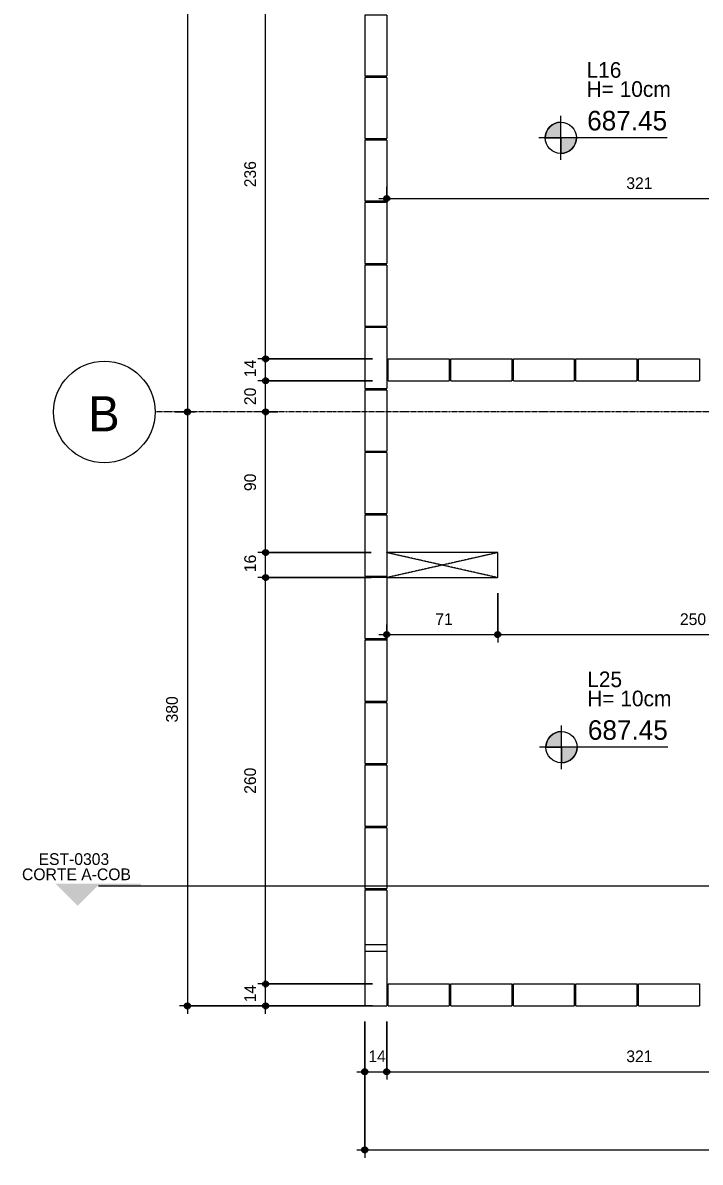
# Model space of a CAD drawing. Header units: centimetres. Extents: x 1490 to 17671, y -2277 to 8860.
# Drawn here: x 6891 to 7324, y -610 to 119 of the extents above; entities that cross this region are included whole.
import ezdxf

# ---------------------------------------------------------------- set-up
doc = ezdxf.new("R2010")
doc.units = ezdxf.units.CM
doc.linetypes.add('Linha de eixo', pattern=[2.2224999999999997, 1.27, -0.3174999999999999, 0.3174999999999999, -0.3174999999999999])
doc.linetypes.add('Projeção', pattern=[0.396875, 0.238125, -0.15875])
doc.layers.add('A-ANNO-DIMS-1', color=1, linetype='Continuous', lineweight=9, true_color=0xff0000)
doc.layers.add('A-DETL-GENF-4', color=251, linetype='Continuous', lineweight=9, true_color=0x515151)
for name, color, linetype, lineweight in [('A-ANNO-DIMS-50', 7, 'Continuous', 9), ('A-DETL-THIN', 7, 'Continuous', 9), ('A-FLOR-OVHD', 7, 'Projeção', 9), ('G-ANNO-SYMB', 7, 'Continuous', 9), ('G-ANNO-SYMB-1', 7, 'Continuous', 18), ('G-ANNO-TEXT', 7, 'Continuous', 9), ('S-BEAM', 7, 'Continuous', 9), ('S-BEAM-1', 7, 'Continuous', 13), ('S-GRID-1', 7, 'Linha de eixo', 9), ('S-GRID-IDEN', 7, 'Continuous', 9)]:
    doc.layers.add(name, color=color, linetype=linetype, lineweight=lineweight)
doc.styles.add('Bahnschrift_2', font='', dxfattribs={"height": 12.5})
doc.styles.add('Bahnschrift_6', font='', dxfattribs={"height": 22.49999999999998})
doc.styles.add('Bahnschrift_7', font='', dxfattribs={"height": 10})
doc.styles.add('Bahnschrift_8', font='', dxfattribs={"height": 7.499999999999999})
doc.styles.get('Bahnschrift_2').set_extended_font_data('Bahnschrift')
doc.styles.get('Bahnschrift_6').set_extended_font_data('Bahnschrift')
doc.styles.get('Bahnschrift_7').set_extended_font_data('Bahnschrift')
doc.styles.get('Bahnschrift_8').set_extended_font_data('Bahnschrift')
doc.dimstyles.new('Linear_-_2_mm_Arial', dxfattribs={"dimscale": 30.48, "dimtxt": 8.331330466191718, "dimasz": 0.3937007874015748, "dimexe": 0.1640419947506562, "dimexo": 0.3280840109072179, "dimgap": 0.1312335958005249, "dimtad": 1, "dimdec": 0, "dimzin": 0, "dimdsep": 46, "dimtxsty": 'Bahnschrift_8', "dimblk1": 'DOTSMALL', "dimblk2": 'DOTSMALL', "dimsah": 1, "dimcen": 0.09, "dimdle": 0.1640419947506562, "dimazin": 0, "dimtfac": 1, "dimtdec": 4, "dimtix": 1, "dimtmove": 0, "dimatfit": 3, "dimfxl": 1, "dimtvp": 1, "dimtolj": 1, "dimtzin": 0, "dimarcsym": 2})

# ---------------------------------------------------------------- blocks, each defined once
blk = doc.blocks.new('LEONE - BLOCO CANALETA 14X39X2 - LEONE - BLOCO CANALETA 14X39X19 2-3178326-FORMA DA COBERTURA')
at = {"layer": 'S-BEAM-1'}
for p, q in [((-19.49999999999995, 6.99999999999995), (19.5, 7.000000000000075)), ((-19.49999999999995, -7.000000000000001), (-19.49999999999995, 6.999999999999951)), ((19.5, 7.000000000000076), (19.5, -6.999999999999875)), ((-19.49999999999995, -7.000000000000001), (19.5, -6.999999999999875))]:
    blk.add_line(p, q, dxfattribs=at)
blk = doc.blocks.new('LEONE - BLOCO CANALETA 14X39X1 - LEONE - BLOCO CANALETA 14X39X19 2-3186057-FORMA DA COBERTURA')
at = {"layer": 'S-BEAM-1'}
for p, q in [((-19.49999999999995, 6.99999999999995), (19.5, 7.000000000000075)), ((-19.49999999999995, -7.000000000000001), (-19.49999999999995, 6.999999999999951)), ((19.5, 7.000000000000076), (19.5, -6.999999999999875)), ((-19.49999999999995, -7.000000000000001), (19.5, -6.999999999999875))]:
    blk.add_line(p, q, dxfattribs=at)
blk = doc.blocks.new('LEONE - BLOCO CANALETA 14X39X2 - LEONE - BLOCO CANALETA 14X39X19 2-2460880-FORMA DA COBERTURA')
at = {"layer": 'S-BEAM-1'}
for p, q in [((-19.49999999999995, 7.000000000000001), (19.5, 6.999999999999875)), ((-19.49999999999995, 7.000000000000001), (-19.49999999999995, -6.999999999999951)), ((19.5, -7.000000000000076), (19.5, 6.999999999999875)), ((-19.49999999999995, -6.99999999999995), (19.5, -7.000000000000075))]:
    blk.add_line(p, q, dxfattribs=at)
blk = doc.blocks.new('Eixo - M_Cabeça da grade - Círculo-45800-FORMA DA COBERTURA')
at = {"layer": 'S-GRID-IDEN'}
blk.add_circle((0, 0), 0.6500000000000005, dxfattribs=at)
blk = doc.blocks.new('DIMBLOCK19-FORMA DA COBERTURA')
at = {"layer": 'A-ANNO-DIMS-50', "lineweight": 35, "true_color": 0xff0000}
h = blk.add_hatch(color=1, dxfattribs=at)
edge = h.paths.add_edge_path()
edge.add_arc((7109.292933563839, -601.9109365184589), 1.5, 0, 360)
h = blk.add_hatch(color=1, dxfattribs=at)
edge = h.paths.add_edge_path()
edge.add_arc((8039.292933563837, -601.9109365184589), 1.5, 0, 360)
at = {"layer": 'A-ANNO-DIMS-50', "color": 1, "true_color": 0xff0000}
for p, q in [((7109.292933563839, -519.7564347166189), (7109.292933563839, -606.9109365184588)), ((7109.292933563839, -601.9109365184589), (7109.292933563839, -519.7564347166189)), ((8039.292933563837, -609.7896168273497), (8039.292933563837, -596.9109365184589)), ((7104.292933563839, -601.9109365184589), (8039.292933563837, -601.9109365184589)), ((8039.292933563837, -601.9109365184589), (8039.292933563837, -609.7896168273497))]:
    blk.add_line(p, q, dxfattribs=at)
at = {"layer": 'A-ANNO-DIMS-50', "color": 1, "lineweight": 35, "true_color": 0xff0000}
for centre in [(7109.292933563839, -601.9109365184589), (8039.292933563837, -601.9109365184589)]:
    blk.add_circle(centre, 1.5, dxfattribs=at)
at = {"layer": 'A-ANNO-DIMS-50', "color": 0, "insert": (7565.898486957751, -588.2649877620157), "char_height": 7.499999999999999, "width": 20.14667185460906, "attachment_point": 1, "line_spacing_factor": 1.009858238326269, "style": 'Bahnschrift_8'}
blk.add_mtext('930', dxfattribs=at)
blk = doc.blocks.new('_DotSmall')
at = {"color": 0, "linetype": 'ByBlock', "const_width": 0.5}
blk.add_lwpolyline([(-0.0625, 0, 1), (0.0625, 0, 1)], format="xyb", close=True, dxfattribs=at)
blk = doc.blocks.new('DIMBLOCK22-FORMA DA COBERTURA')
at = {"layer": 'A-ANNO-DIMS-50', "lineweight": 35, "true_color": 0xff0000}
h = blk.add_hatch(color=1, dxfattribs=at)
edge = h.paths.add_edge_path()
edge.add_arc((7109.292933563839, -551.9109365184634), 1.5, 0, 360)
h = blk.add_hatch(color=1, dxfattribs=at)
edge = h.paths.add_edge_path()
edge.add_arc((7123.29293356384, -551.9109365184634), 1.5, 0, 360)
at = {"layer": 'A-ANNO-DIMS-50', "color": 1, "true_color": 0xff0000}
for p, q in [((7109.292933563839, -519.7564347166189), (7109.292933563839, -556.9109365184632)), ((7109.292933563839, -551.9109365184634), (7109.292933563839, -519.7564347166189)), ((7123.29293356384, -519.7564347166192), (7123.29293356384, -556.9109365184632)), ((7123.29293356384, -551.9109365184634), (7123.29293356384, -519.7564347166192)), ((7104.292933563839, -551.9109365184634), (7123.29293356384, -551.9109365184634))]:
    blk.add_line(p, q, dxfattribs=at)
at = {"layer": 'A-ANNO-DIMS-50', "color": 1, "lineweight": 35, "true_color": 0xff0000}
for centre in [(7109.292933563839, -551.9109365184634), (7123.29293356384, -551.9109365184634)]:
    blk.add_circle(centre, 1.5, dxfattribs=at)
at = {"layer": 'A-ANNO-DIMS-50', "color": 0, "insert": (7111.559223071685, -538.2649877620202), "char_height": 7.499999999999999, "width": 11.36090518117052, "attachment_point": 1, "line_spacing_factor": 1.009858238326269, "style": 'Bahnschrift_8'}
blk.add_mtext('14', dxfattribs=at)
blk = doc.blocks.new('DIMBLOCK23-FORMA DA COBERTURA')
at = {"layer": 'A-ANNO-DIMS-50', "lineweight": 35, "true_color": 0xff0000}
h = blk.add_hatch(color=1, dxfattribs=at)
edge = h.paths.add_edge_path()
edge.add_arc((7123.29293356384, -551.9109365184634), 1.5, 0, 360)
h = blk.add_hatch(color=1, dxfattribs=at)
edge = h.paths.add_edge_path()
edge.add_arc((7444.292933561511, -551.9109365184634), 1.500000000000114, 0, 360)
at = {"layer": 'A-ANNO-DIMS-50', "color": 1, "true_color": 0xff0000}
for p, q in [((7444.292933561511, -505.7564347500876), (7444.292933561511, -556.9109365184632)), ((7444.292933561511, -551.9109365184634), (7444.292933561511, -505.7564347500877)), ((7123.29293356384, -519.7564347166192), (7123.29293356384, -556.9109365184632)), ((7123.29293356384, -551.9109365184634), (7123.29293356384, -519.7564347166192)), ((7123.29293356384, -551.9109365184634), (7444.292933561511, -551.9109365184634))]:
    blk.add_line(p, q, dxfattribs=at)
at = {"layer": 'A-ANNO-DIMS-50', "color": 1, "lineweight": 35, "true_color": 0xff0000}
for centre, radius in [((7123.29293356384, -551.9109365184634), 1.5), ((7444.292933561511, -551.9109365184634), 1.500000000000114)]:
    blk.add_circle(centre, radius, dxfattribs=at)
at = {"layer": 'A-ANNO-DIMS-50', "color": 0, "insert": (7276.534577474706, -538.2649877620202), "char_height": 7.499999999999999, "width": 17.42005461112814, "attachment_point": 1, "line_spacing_factor": 1.009858238326269, "style": 'Bahnschrift_8'}
blk.add_mtext('321', dxfattribs=at)
blk = doc.blocks.new('DIMBLOCK37-FORMA DA COBERTURA')
at = {"layer": 'A-ANNO-DIMS-50', "lineweight": 35, "true_color": 0xff0000}
h = blk.add_hatch(color=1, dxfattribs=at)
edge = h.paths.add_edge_path()
edge.add_arc((7045.859967575274, -495.7564340641671), 1.500000000000227, 0, 360)
h = blk.add_hatch(color=1, dxfattribs=at)
edge = h.paths.add_edge_path()
edge.add_arc((7045.859967575274, -509.7564340641669), 1.500000000000227, 0, 360)
at = {"layer": 'A-ANNO-DIMS-50', "color": 1, "true_color": 0xff0000}
for p, q in [((7114.292932911388, -495.756434064167), (7040.859967575274, -495.7564340641671)), ((7045.859967575274, -514.7564340641669), (7045.859967575274, -495.7564340641671)), ((7045.859967575275, -495.7564340641672), (7114.292932911388, -495.756434064167)), ((7114.292932911388, -509.7564340641668), (7040.859967575274, -509.7564340641669)), ((7045.859967575275, -509.756434064167), (7114.292932911388, -509.7564340641668))]:
    blk.add_line(p, q, dxfattribs=at)
at = {"layer": 'A-ANNO-DIMS-50', "color": 1, "lineweight": 35, "true_color": 0xff0000}
for centre in [(7045.859967575274, -495.7564340641671), (7045.859967575274, -509.7564340641669)]:
    blk.add_circle(centre, 1.500000000000227, dxfattribs=at)
at = {"layer": 'A-ANNO-DIMS-50', "color": 0, "insert": (7032.214018818831, -507.4901445563215), "char_height": 7.499999999999999, "width": 11.36090518117052, "attachment_point": 1, "rotation": 90, "line_spacing_factor": 1.009858238326269, "style": 'Bahnschrift_8'}
blk.add_mtext('14', dxfattribs=at)
blk = doc.blocks.new('DIMBLOCK38-FORMA DA COBERTURA')
at = {"layer": 'A-ANNO-DIMS-50', "lineweight": 35, "true_color": 0xff0000}
h = blk.add_hatch(color=1, dxfattribs=at)
edge = h.paths.add_edge_path()
edge.add_arc((7045.859967575274, -235.756434064169), 1.500000000000227, 0, 360)
h = blk.add_hatch(color=1, dxfattribs=at)
edge = h.paths.add_edge_path()
edge.add_arc((7045.859967575274, -495.7564340641671), 1.500000000000227, 0, 360)
at = {"layer": 'A-ANNO-DIMS-50', "color": 1, "true_color": 0xff0000}
for p, q in [((7113.292932911388, -235.7564340641689), (7040.859967575274, -235.756434064169)), ((7045.859967575274, -495.7564340641671), (7045.859967575274, -235.756434064169)), ((7045.859967575274, -235.7564340641691), (7113.292932911388, -235.7564340641689)), ((7114.292932911388, -495.756434064167), (7040.859967575274, -495.7564340641671)), ((7045.859967575275, -495.7564340641672), (7114.292932911388, -495.756434064167))]:
    blk.add_line(p, q, dxfattribs=at)
at = {"layer": 'A-ANNO-DIMS-50', "color": 1, "lineweight": 35, "true_color": 0xff0000}
for centre in [(7045.859967575274, -235.756434064169), (7045.859967575274, -495.7564340641671)]:
    blk.add_circle(centre, 1.500000000000227, dxfattribs=at)
at = {"layer": 'A-ANNO-DIMS-50', "color": 0, "insert": (7032.21401881883, -374.0877645303599), "char_height": 7.499999999999999, "width": 19.99519311886012, "attachment_point": 1, "rotation": 90, "line_spacing_factor": 1.009858238326269, "style": 'Bahnschrift_8'}
blk.add_mtext('260', dxfattribs=at)
blk = doc.blocks.new('DIMBLOCK39-FORMA DA COBERTURA')
at = {"layer": 'A-ANNO-DIMS-50', "lineweight": 35, "true_color": 0xff0000}
h = blk.add_hatch(color=1, dxfattribs=at)
edge = h.paths.add_edge_path()
edge.add_arc((7045.859967575274, -219.7564340641694), 1.500000000000227, 0, 360)
h = blk.add_hatch(color=1, dxfattribs=at)
edge = h.paths.add_edge_path()
edge.add_arc((7045.859967575274, -235.756434064169), 1.500000000000227, 0, 360)
at = {"layer": 'A-ANNO-DIMS-50', "color": 1, "true_color": 0xff0000}
for p, q in [((7113.292932911388, -219.7564340641693), (7040.859967575274, -219.7564340641694)), ((7045.859967575274, -235.756434064169), (7045.859967575274, -219.7564340641694)), ((7045.859967575274, -219.7564340641695), (7113.292932911388, -219.7564340641693)), ((7113.292932911388, -235.7564340641689), (7040.859967575274, -235.756434064169)), ((7045.859967575274, -235.7564340641691), (7113.292932911388, -235.7564340641689))]:
    blk.add_line(p, q, dxfattribs=at)
at = {"layer": 'A-ANNO-DIMS-50', "color": 1, "lineweight": 35, "true_color": 0xff0000}
for centre in [(7045.859967575274, -219.7564340641694), (7045.859967575274, -235.756434064169)]:
    blk.add_circle(centre, 1.500000000000227, dxfattribs=at)
at = {"layer": 'A-ANNO-DIMS-50', "color": 0, "insert": (7032.21401881883, -232.2376799967421), "char_height": 7.499999999999999, "width": 10.75499023817476, "attachment_point": 1, "rotation": 90, "line_spacing_factor": 1.009858238326269, "style": 'Bahnschrift_8'}
blk.add_mtext('16', dxfattribs=at)
blk = doc.blocks.new('DIMBLOCK40-FORMA DA COBERTURA')
at = {"layer": 'A-ANNO-DIMS-50', "lineweight": 35, "true_color": 0xff0000}
h = blk.add_hatch(color=1, dxfattribs=at)
edge = h.paths.add_edge_path()
edge.add_arc((7045.859967575273, -129.7564340976342), 1.500000000000227, 0, 360)
h = blk.add_hatch(color=1, dxfattribs=at)
edge = h.paths.add_edge_path()
edge.add_arc((7045.859967575274, -219.7564340641694), 1.500000000000227, 0, 360)
at = {"layer": 'A-ANNO-DIMS-50', "color": 1, "true_color": 0xff0000}
for p, q in [((7053.73864788416, -129.7564340976342), (7040.859967575273, -129.7564340976342)), ((7045.859967575274, -219.7564340641694), (7045.859967575273, -129.7564340976342)), ((7045.859967575273, -129.7564340976342), (7053.73864788416, -129.7564340976342)), ((7113.292932911388, -219.7564340641693), (7040.859967575274, -219.7564340641694)), ((7045.859967575274, -219.7564340641695), (7113.292932911388, -219.7564340641693))]:
    blk.add_line(p, q, dxfattribs=at)
at = {"layer": 'A-ANNO-DIMS-50', "color": 1, "lineweight": 35, "true_color": 0xff0000}
for centre in [(7045.859967575273, -129.7564340976342), (7045.859967575274, -219.7564340641694)]:
    blk.add_circle(centre, 1.500000000000227, dxfattribs=at)
at = {"layer": 'A-ANNO-DIMS-50', "color": 0, "insert": (7032.21401881883, -180.3737705315917), "char_height": 7.499999999999999, "width": 13.48160748165569, "attachment_point": 1, "rotation": 90, "line_spacing_factor": 1.009858238326269, "style": 'Bahnschrift_8'}
blk.add_mtext('90', dxfattribs=at)
blk = doc.blocks.new('DIMBLOCK41-FORMA DA COBERTURA')
at = {"layer": 'A-ANNO-DIMS-50', "lineweight": 35, "true_color": 0xff0000}
h = blk.add_hatch(color=1, dxfattribs=at)
edge = h.paths.add_edge_path()
edge.add_arc((7045.859967575273, -109.7564340976696), 1.500000000000227, 0, 360)
h = blk.add_hatch(color=1, dxfattribs=at)
edge = h.paths.add_edge_path()
edge.add_arc((7045.859967575273, -129.7564340976342), 1.500000000000227, 0, 360)
at = {"layer": 'A-ANNO-DIMS-50', "color": 1, "true_color": 0xff0000}
for p, q in [((7114.292932911389, -109.7564340976694), (7040.859967575273, -109.7564340976696)), ((7045.859967575273, -129.7564340976342), (7045.859967575273, -109.7564340976696)), ((7045.859967575273, -109.7564340976697), (7114.292932911389, -109.7564340976695)), ((7053.73864788416, -129.7564340976342), (7040.859967575273, -129.7564340976342)), ((7045.859967575273, -129.7564340976342), (7053.73864788416, -129.7564340976342))]:
    blk.add_line(p, q, dxfattribs=at)
at = {"layer": 'A-ANNO-DIMS-50', "color": 1, "lineweight": 35, "true_color": 0xff0000}
for centre in [(7045.859967575273, -109.7564340976696), (7045.859967575273, -129.7564340976342)]:
    blk.add_circle(centre, 1.500000000000227, dxfattribs=at)
at = {"layer": 'A-ANNO-DIMS-50', "color": 0, "insert": (7032.21401881883, -125.3737705483418), "char_height": 7.499999999999999, "width": 13.48160748165569, "attachment_point": 1, "rotation": 90, "line_spacing_factor": 1.009858238326269, "style": 'Bahnschrift_8'}
blk.add_mtext('20', dxfattribs=at)
blk = doc.blocks.new('DIMBLOCK42-FORMA DA COBERTURA')
at = {"layer": 'A-ANNO-DIMS-50', "lineweight": 35, "true_color": 0xff0000}
h = blk.add_hatch(color=1, dxfattribs=at)
edge = h.paths.add_edge_path()
edge.add_arc((7045.859967575273, -95.75643409766965), 1.500000000000227, 0, 360)
h = blk.add_hatch(color=1, dxfattribs=at)
edge = h.paths.add_edge_path()
edge.add_arc((7045.859967575273, -109.7564340976696), 1.500000000000227, 0, 360)
at = {"layer": 'A-ANNO-DIMS-50', "color": 1, "true_color": 0xff0000}
for p, q in [((7114.292932911389, -95.7564340976695), (7040.859967575273, -95.75643409766967)), ((7045.859967575273, -109.7564340976696), (7045.859967575273, -95.75643409766965)), ((7045.859967575273, -95.7564340976697), (7114.292932911389, -95.7564340976695)), ((7114.292932911389, -109.7564340976694), (7040.859967575273, -109.7564340976696)), ((7045.859967575273, -109.7564340976697), (7114.292932911389, -109.7564340976695))]:
    blk.add_line(p, q, dxfattribs=at)
at = {"layer": 'A-ANNO-DIMS-50', "color": 1, "lineweight": 35, "true_color": 0xff0000}
for centre in [(7045.859967575273, -95.75643409766965), (7045.859967575273, -109.7564340976696)]:
    blk.add_circle(centre, 1.500000000000227, dxfattribs=at)
at = {"layer": 'A-ANNO-DIMS-50', "color": 0, "insert": (7032.21401881883, -107.4901445898241), "char_height": 7.499999999999999, "width": 11.36090518117052, "attachment_point": 1, "rotation": 90, "line_spacing_factor": 1.009858238326269, "style": 'Bahnschrift_8'}
blk.add_mtext('14', dxfattribs=at)
blk = doc.blocks.new('DIMBLOCK43-FORMA DA COBERTURA')
at = {"layer": 'A-ANNO-DIMS-50', "lineweight": 35, "true_color": 0xff0000}
h = blk.add_hatch(color=1, dxfattribs=at)
edge = h.paths.add_edge_path()
edge.add_arc((7045.859967575272, 140.2435659023653), 1.5, 0, 360)
h = blk.add_hatch(color=1, dxfattribs=at)
edge = h.paths.add_edge_path()
edge.add_arc((7045.859967575273, -95.75643409766965), 1.500000000000227, 0, 360)
at = {"layer": 'A-ANNO-DIMS-50', "color": 1, "true_color": 0xff0000}
for p, q in [((7114.292932911388, 140.2435659023655), (7040.859967575272, 140.2435659023653)), ((7045.859967575273, -95.75643409766965), (7045.859967575272, 140.2435659023653)), ((7045.859967575272, 140.2435659023654), (7114.292932911388, 140.2435659023656)), ((7114.292932911389, -95.7564340976695), (7040.859967575273, -95.75643409766967)), ((7045.859967575273, -95.7564340976697), (7114.292932911389, -95.7564340976695))]:
    blk.add_line(p, q, dxfattribs=at)
at = {"layer": 'A-ANNO-DIMS-50', "color": 1, "lineweight": 35, "true_color": 0xff0000}
for centre, radius in [((7045.859967575272, 140.2435659023653), 1.5), ((7045.859967575273, -95.75643409766965), 1.500000000000227)]:
    blk.add_circle(centre, radius, dxfattribs=at)
at = {"layer": 'A-ANNO-DIMS-50', "color": 0, "insert": (7032.21401881883, 14.0384677159469), "char_height": 7.499999999999999, "width": 19.69223564736224, "attachment_point": 1, "rotation": 90, "line_spacing_factor": 1.009858238326269, "style": 'Bahnschrift_8'}
blk.add_mtext('236', dxfattribs=at)
blk = doc.blocks.new('DIMBLOCK53-FORMA DA COBERTURA')
at = {"layer": 'A-ANNO-DIMS-50', "lineweight": 35, "true_color": 0xff0000}
h = blk.add_hatch(color=1, dxfattribs=at)
edge = h.paths.add_edge_path()
edge.add_arc((6995.859967575268, 435.2435658688974), 1.5, 0, 360)
h = blk.add_hatch(color=1, dxfattribs=at)
edge = h.paths.add_edge_path()
edge.add_arc((6995.859967575263, -129.7564340976341), 1.499999999999986, 0, 360)
at = {"layer": 'A-ANNO-DIMS-50', "color": 1, "true_color": 0xff0000}
for p, q in [((6987.98128726637, 435.2435658688974), (7000.859967575268, 435.2435658688974)), ((6995.859967575268, 435.2435658688974), (6987.98128726637, 435.2435658688974)), ((6995.859967575268, 435.2435658688974), (6995.859967575263, -129.756434097634)), ((6987.981287266368, -129.7564340976341), (7000.859967575263, -129.7564340976341)), ((6995.859967575263, -129.7564340976341), (6987.981287266368, -129.7564340976341))]:
    blk.add_line(p, q, dxfattribs=at)
at = {"layer": 'A-ANNO-DIMS-50', "color": 1, "lineweight": 35, "true_color": 0xff0000}
for centre, radius in [((6995.859967575268, 435.2435658688974), 1.5), ((6995.859967575263, -129.7564340976341), 1.499999999999986)]:
    blk.add_circle(centre, radius, dxfattribs=at)
at = {"layer": 'A-ANNO-DIMS-50', "color": 0, "insert": (6982.214018818821, 144.3491192795446), "char_height": 7.499999999999999, "width": 20.14667185460906, "attachment_point": 1, "rotation": 90, "line_spacing_factor": 1.009858238326269, "style": 'Bahnschrift_8'}
blk.add_mtext('565', dxfattribs=at)
blk = doc.blocks.new('DIMBLOCK54-FORMA DA COBERTURA')
at = {"layer": 'A-ANNO-DIMS-50', "lineweight": 35, "true_color": 0xff0000}
h = blk.add_hatch(color=1, dxfattribs=at)
edge = h.paths.add_edge_path()
edge.add_arc((6995.859967575263, -129.7564340976341), 1.499999999999986, 0, 360)
h = blk.add_hatch(color=1, dxfattribs=at)
edge = h.paths.add_edge_path()
edge.add_arc((6995.859967575259, -509.7564340641658), 1.500000000000227, 0, 360)
at = {"layer": 'A-ANNO-DIMS-50', "color": 1, "true_color": 0xff0000}
for p, q in [((6987.981287266368, -129.7564340976341), (7000.859967575263, -129.7564340976341)), ((6995.859967575263, -129.7564340976341), (6987.981287266368, -129.7564340976341)), ((6995.859967575263, -129.7564340976341), (6995.859967575259, -514.7564340641658)), ((7099.292932911387, -509.7564340641667), (6990.859967575259, -509.7564340641658)), ((6995.859967575259, -509.7564340641658), (7099.292932911387, -509.7564340641667))]:
    blk.add_line(p, q, dxfattribs=at)
at = {"layer": 'A-ANNO-DIMS-50', "color": 1, "lineweight": 35, "true_color": 0xff0000}
for centre, radius in [((6995.859967575263, -129.7564340976341), 1.499999999999986), ((6995.859967575259, -509.7564340641658), 1.500000000000227)]:
    blk.add_circle(centre, radius, dxfattribs=at)
at = {"layer": 'A-ANNO-DIMS-50', "color": 0, "insert": (6982.214018818818, -328.4033452465686), "char_height": 7.499999999999999, "width": 20.75258679760483, "attachment_point": 1, "rotation": 90, "line_spacing_factor": 1.009858238326269, "style": 'Bahnschrift_8'}
blk.add_mtext('380', dxfattribs=at)
blk = doc.blocks.new('DIMBLOCK112-FORMA DA COBERTURA')
at = {"layer": 'A-ANNO-DIMS-50', "lineweight": 35, "true_color": 0xff0000}
h = blk.add_hatch(color=1, dxfattribs=at)
edge = h.paths.add_edge_path()
edge.add_arc((7123.29293356384, 6.745557522678889), 1.499999999999992, 0, 360)
h = blk.add_hatch(color=1, dxfattribs=at)
edge = h.paths.add_edge_path()
edge.add_arc((7444.292933561511, 6.745557522675198), 1.499999999999999, 0, 360)
at = {"layer": 'A-ANNO-DIMS-50', "color": 1, "true_color": 0xff0000}
for p, q in [((7123.29293356384, 14.24356652134894), (7123.29293356384, 1.74555752267889)), ((7123.29293356384, 6.74555752267889), (7123.29293356384, 14.24356652134894)), ((7444.292933561511, 9.24356655481673), (7444.292933561511, 1.745557522675198)), ((7444.292933561511, 6.745557522675198), (7444.292933561511, 9.24356655481673)), ((7118.29293356384, 6.745557522678948), (7444.292933561511, 6.745557522675198))]:
    blk.add_line(p, q, dxfattribs=at)
at = {"layer": 'A-ANNO-DIMS-50', "color": 1, "lineweight": 35, "true_color": 0xff0000}
for centre, radius in [((7123.29293356384, 6.745557522678889), 1.499999999999992), ((7444.292933561511, 6.745557522675198), 1.499999999999999)]:
    blk.add_circle(centre, radius, dxfattribs=at)
at = {"layer": 'A-ANNO-DIMS-50', "color": 0, "insert": (7276.534577474706, 20.39150627912045), "char_height": 7.499999999999999, "width": 17.42005461112814, "attachment_point": 1, "line_spacing_factor": 1.009858238326269, "style": 'Bahnschrift_8'}
blk.add_mtext('321', dxfattribs=at)
blk = doc.blocks.new('DIMBLOCK133-FORMA DA COBERTURA')
at = {"layer": 'A-ANNO-DIMS-50', "lineweight": 35, "true_color": 0xff0000}
h = blk.add_hatch(color=1, dxfattribs=at)
edge = h.paths.add_edge_path()
edge.add_arc((7123.29293356384, -272.2249167878769), 1.5, 0, 360)
h = blk.add_hatch(color=1, dxfattribs=at)
edge = h.paths.add_edge_path()
edge.add_arc((7194.292933563841, -272.2249167878769), 1.5, 0, 360)
at = {"layer": 'A-ANNO-DIMS-50', "color": 1, "true_color": 0xff0000}
for p, q in [((7194.292933563841, -245.7564347166207), (7194.292933563841, -277.2249167878769)), ((7194.292933563841, -272.2249167878769), (7194.292933563841, -245.7564347166208)), ((7123.29293356384, -265.7564334786511), (7123.29293356384, -277.2249167878769)), ((7123.29293356384, -272.2249167878769), (7123.29293356384, -265.756433478651)), ((7118.292933563839, -272.2249167878769), (7194.292933563841, -272.2249167878769))]:
    blk.add_line(p, q, dxfattribs=at)
at = {"layer": 'A-ANNO-DIMS-50', "color": 1, "lineweight": 35, "true_color": 0xff0000}
for centre in [(7123.29293356384, -272.2249167878769), (7194.292933563841, -272.2249167878769)]:
    blk.add_circle(centre, 1.5, dxfattribs=at)
at = {"layer": 'A-ANNO-DIMS-50', "color": 0, "insert": (7154.374803771163, -258.5789680314335), "char_height": 7.499999999999999, "width": 10.60351150242582, "attachment_point": 1, "line_spacing_factor": 1.009858238326269, "style": 'Bahnschrift_8'}
blk.add_mtext('71', dxfattribs=at)
blk = doc.blocks.new('DIMBLOCK134-FORMA DA COBERTURA')
at = {"layer": 'A-ANNO-DIMS-50', "lineweight": 35, "true_color": 0xff0000}
h = blk.add_hatch(color=1, dxfattribs=at)
edge = h.paths.add_edge_path()
edge.add_arc((7194.292933563841, -272.2249167878769), 1.5, 0, 360)
h = blk.add_hatch(color=1, dxfattribs=at)
edge = h.paths.add_edge_path()
edge.add_arc((7444.292933561512, -272.2249167878769), 1.500000000000114, 0, 360)
at = {"layer": 'A-ANNO-DIMS-50', "color": 1, "true_color": 0xff0000}
for p, q in [((7194.292933563841, -245.7564347166207), (7194.292933563841, -277.2249167878769)), ((7194.292933563841, -272.2249167878769), (7194.292933563841, -245.7564347166208)), ((7444.292933561512, -280.1035970967669), (7444.292933561512, -267.2249167878769)), ((7194.292933563841, -272.2249167878769), (7444.292933561512, -272.2249167878769)), ((7444.292933561512, -272.2249167878769), (7444.292933561512, -280.1035970967669))]:
    blk.add_line(p, q, dxfattribs=at)
at = {"layer": 'A-ANNO-DIMS-50', "color": 1, "lineweight": 35, "true_color": 0xff0000}
for centre, radius in [((7194.292933563841, -272.2249167878769), 1.5), ((7444.292933561512, -272.2249167878769), 1.500000000000114)]:
    blk.add_circle(centre, radius, dxfattribs=at)
at = {"layer": 'A-ANNO-DIMS-50', "color": 0, "insert": (7310.835370816693, -258.5789680314335), "char_height": 7.499999999999999, "width": 20.298150590358, "attachment_point": 1, "line_spacing_factor": 1.009858238326269, "style": 'Bahnschrift_8'}
blk.add_mtext('250', dxfattribs=at)
blk = doc.blocks.new('Corte - M_Cabeça do corte - Preenchido-24181-FORMA DA COBERTURA')
at = {"layer": 'G-ANNO-SYMB'}
blk.add_hatch(color=256, dxfattribs=at).paths.add_polyline_path([(-0.5485942109171137, -0.0254580242147365), (-0.2648196990830179, 0.2583164876193511), (0.0189548127510702, -0.0254580242147384)])
h = blk.add_hatch(color=256, dxfattribs=at)
edge = h.paths.add_edge_path()
edge.add_line((-0.1713976184912458, -0.0254580242147377), (-0.2571240339073208, -0.0254580242147375))
edge.add_arc((-0.2571240339073207, -0.0107575522986089), 0.0147004719161285, 90.00000000000028, 269.9999999999995, ccw=False)
edge.add_line((-0.2571240339073207, 0.0039429196175197), (0.5314850785723444, 0.0039429196175172))
edge.add_arc((0.5314850785723444, -0.0107575522986114), 0.0147004719161285, -90.00000000000011, 90.00000000000028, ccw=False)
edge.add_line((0.5314850785723444, -0.02545802421474), (-0.1713976184912458, -0.0254580242147377))

msp = doc.modelspace()

# ---------------------------------------------------------------- hatches: boundary and pattern name
at = {"layer": 'A-DETL-GENF-4'}
for points in [[(7225.993386834263, 45.65265923902133), (7234.653640872108, 45.65265923902133), (7234.653640872108, 55.65265923902144), (7232.065450421082, 55.31191750191211), (7229.653640872108, 54.31291327686601), (7227.582573060243, 52.72372705088684), (7225.993386834263, 50.65265923902149), (7224.994382609217, 48.24084969004638), (7224.653640872108, 45.65265923902133)], [(7234.653640872108, 35.65265923902122), (7237.241831323133, 35.9934009761312), (7239.653640872108, 36.99240520117709), (7241.724708683973, 38.58159142715581), (7243.313894909952, 40.65265923902116), (7244.312899134999, 43.06446878799563), (7244.653640872108, 45.65265923902133), (7234.653640872108, 45.65265923902133)], [(7226.418237363235, -344.2825519351965), (7235.07849140108, -344.2825519351965), (7235.07849140108, -334.2825519351961), (7232.490300950054, -334.6232936723055), (7230.07849140108, -335.6222978973518), (7228.007423589213, -337.2114841233307), (7226.418237363235, -339.2825519351963), (7225.419233138188, -341.694361484171), (7225.078491401079, -344.2825519351965)], [(7235.07849140108, -354.2825519351964), (7237.666681852104, -353.941810198087), (7240.07849140108, -352.9428059730407), (7242.149559212945, -351.3536197470618), (7243.738745438924, -349.2825519351964), (7244.73774966397, -346.8707423862215), (7245.07849140108, -344.2825519351965), (7235.07849140108, -344.2825519351965), (7235.07849140108, -345.7564340976387)]]:
    msp.add_hatch(color=256, dxfattribs=at).paths.add_polyline_path(points)

# ---------------------------------------------------------------- linework, layer by layer
at = {"layer": 'A-DETL-THIN'}
for p, q in [((7234.653640872109, 31.6526592390213), (7234.653640872109, 59.65265923902132)), ((7234.653640872109, 45.65265923902123), (7234.653640872109, 55.65265923902145)), ((7302.653640872109, 45.65265923902125), (7220.653640872109, 45.65265923902125)), ((7224.653640872109, 45.65265923902123), (7234.653640872109, 45.65265923902123)), ((7244.653640872109, 45.65265923902123), (7234.653640872109, 45.65265923902123)), ((7234.653640872109, 45.65265923902123), (7234.653640872109, 35.65265923902123)), ((7235.07849140108, -358.282551935196), (7235.07849140108, -330.2825519351959)), ((7235.078491401081, -344.282551935196), (7235.078491401081, -334.2825519351957)), ((7303.07849140108, -344.282551935196), (7221.07849140108, -344.282551935196)), ((7225.078491401081, -344.282551935196), (7235.078491401081, -344.282551935196)), ((7245.078491401081, -344.282551935196), (7235.078491401081, -344.282551935196)), ((7235.078491401081, -344.282551935196), (7235.078491401081, -354.2825519351959))]:
    msp.add_line(p, q, dxfattribs=at)
for centre in [(7234.653640872109, 45.65265923902125), (7235.07849140108, -344.282551935196)]:
    msp.add_circle(centre, 10, dxfattribs=at)
for centre, radius, start, end in [((7234.653640872109, 45.65265923902116), 10.00000000000031, 90.0000000000006, 179.9999999999986), ((7234.653640872109, 45.65265923902177), 10.00000000000062, 270.0000000000008, 359.9999999999949), ((7235.078491401081, -344.282551935196), 10.00000000000032, 90.00000000000064, 179.9999999999984), ((7235.07849140108, -344.2825519351954), 10.00000000000041, 270.0000000000036, 359.9999999999977)]:
    msp.add_arc(centre, radius, start, end, dxfattribs=at)
at = {"layer": 'A-FLOR-OVHD'}
for p, q in [((7194.292933563841, -219.756434064169), (7123.29293356384, -219.7564340641692)), ((7123.29293356384, -219.7564340641692), (7123.29293356384, -235.7564340641689)), ((7194.292933563841, -235.7564340641687), (7123.29293356384, -219.7564340641692)), ((7194.292933563841, -219.756434064169), (7123.29293356384, -235.7564340641689)), ((7194.292933563841, -235.7564340641687), (7194.292933563841, -219.756434064169)), ((7123.29293356384, -235.7564340641689), (7194.292933563841, -235.7564340641687))]:
    msp.add_line(p, q, dxfattribs=at)
at = {"layer": 'G-ANNO-SYMB'}
msp.add_line((6938.910027958322, -432.8736924074962), (10058.88028079789, -432.8736924075062), dxfattribs=at)
at = {"layer": 'S-GRID-1'}
msp.add_line((9984.56059392789, -129.7564340976436), (6975.254080595651, -129.756434097634), dxfattribs=at)

# ---------------------------------------------------------------- block references
at = {"layer": 'G-ANNO-SYMB-1', "extrusion": (0, 0, -1), "xscale": 49.99999999999998, "yscale": 49.99999999999998, "zscale": 49.99999999999998, "rotation": 180}
msp.add_blockref('Corte - M_Cabeça do corte - Preenchido-24181-FORMA DA COBERTURA', (-6938.910027958323, -432.873692407496), dxfattribs=at)
at = {"layer": 'S-BEAM', "rotation": 269.9999999999995}
for p in [(7116.292933563839, 104.7435658688971), (7116.292933563839, 64.74356586889704), (7116.292933563839, 24.74356586889704), (7116.292933563839, -15.25643413110296), (7116.292933563839, -55.25643413110296), (7116.292933563839, -95.25643413110296), (7116.292933563839, -135.256434131103), (7116.292933563839, -175.256434131103), (7116.292933563839, -215.256434131103), (7116.292933563839, -255.256434131103), (7116.292933563839, -295.256434131103), (7116.292933563839, -335.256434131103), (7116.292933563839, -375.256434131103), (7116.292933563839, -415.256434131103), (7116.292933563839, -455.256434131103), (7116.292933563839, -490.2564340641669)]:
    msp.add_blockref('LEONE - BLOCO CANALETA 14X39X2 - LEONE - BLOCO CANALETA 14X39X19 2-2460880-FORMA DA COBERTURA', p, dxfattribs=at)
at = {"layer": 'S-BEAM'}
for name, p in [('LEONE - BLOCO CANALETA 14X39X2 - LEONE - BLOCO CANALETA 14X39X19 2-3178326-FORMA DA COBERTURA', (7143.792933563841, -102.7564340976693)), ('LEONE - BLOCO CANALETA 14X39X2 - LEONE - BLOCO CANALETA 14X39X19 2-3178326-FORMA DA COBERTURA', (7183.792933563841, -102.7564340976688)), ('LEONE - BLOCO CANALETA 14X39X2 - LEONE - BLOCO CANALETA 14X39X19 2-3178326-FORMA DA COBERTURA', (7223.792933563841, -102.7564340976683)), ('LEONE - BLOCO CANALETA 14X39X2 - LEONE - BLOCO CANALETA 14X39X19 2-3178326-FORMA DA COBERTURA', (7263.792933563841, -102.7564340976678)), ('LEONE - BLOCO CANALETA 14X39X2 - LEONE - BLOCO CANALETA 14X39X19 2-3178326-FORMA DA COBERTURA', (7303.792933563841, -102.7564340976674)), ('LEONE - BLOCO CANALETA 14X39X1 - LEONE - BLOCO CANALETA 14X39X19 2-3186057-FORMA DA COBERTURA', (7143.79293356384, -502.7564340641669)), ('LEONE - BLOCO CANALETA 14X39X1 - LEONE - BLOCO CANALETA 14X39X19 2-3186057-FORMA DA COBERTURA', (7183.79293356384, -502.7564340641667)), ('LEONE - BLOCO CANALETA 14X39X1 - LEONE - BLOCO CANALETA 14X39X19 2-3186057-FORMA DA COBERTURA', (7223.79293356384, -502.7564340641663)), ('LEONE - BLOCO CANALETA 14X39X1 - LEONE - BLOCO CANALETA 14X39X19 2-3186057-FORMA DA COBERTURA', (7263.79293356384, -502.7564340641665)), ('LEONE - BLOCO CANALETA 14X39X1 - LEONE - BLOCO CANALETA 14X39X19 2-3186057-FORMA DA COBERTURA', (7303.79293356384, -502.7564340641661))]:
    msp.add_blockref(name, p, dxfattribs=at)
at = {"layer": 'S-GRID-IDEN', "xscale": 49.99999999999998, "yscale": 49.99999999999998, "zscale": 49.99999999999998, "rotation": 89.99999999999982}
msp.add_blockref('Eixo - M_Cabeça da grade - Círculo-45800-FORMA DA COBERTURA', (6942.754080595652, -129.7564340976338), dxfattribs=at)

# ---------------------------------------------------------------- texts
at = {"layer": 'G-ANNO-SYMB', "char_height": 7.499999999999995, "attachment_point": 1, "style": 'Bahnschrift_8'}
for s, insert, width in [('EST-0303', (6900.669311610794, -412.0877250734299), 55.71728124999996), ('CORTE A-COB', (6890.069311610795, -421.8325264793027), 81.37128124999995)]:
    msp.add_mtext(s, dxfattribs=dict(at, insert=insert, width=width))
at = {"layer": 'G-ANNO-TEXT', "attachment_point": 1}
for s, insert, char_height, width, style in [('L16', (7251.087478286385, 94.11951578931706), 10, 24.45146875, 'Bahnschrift_7'), ('H= 10cm', (7251.087478286385, 81.86655381839945), 10, 62.93246874999999, 'Bahnschrift_7'), ('687.45', (7251.512328815357, 62.93286039453724), 12.5, 62.13078124999999, 'Bahnschrift_2'), ('L25', (7251.512328815356, -295.8156953849002), 10, 28.0590625, 'Bahnschrift_7'), ('H= 10cm', (7251.512328815356, -308.0686573558178), 10, 62.93246874999999, 'Bahnschrift_7'), ('687.45', (7251.937179344328, -327.00235077968), 12.5, 62.13078124999999, 'Bahnschrift_2')]:
    msp.add_mtext(s, dxfattribs=dict(at, insert=insert, char_height=char_height, width=width, style=style))

# ---------------------------------------------------------------- dimensions: what is measured, and where the dimension line sits
at = {"layer": 'A-ANNO-DIMS-1'}
for base, p1, p2, override, picture, middle in [((6995.859967575267, -129.7564340976341), (6997.981287918822, 435.2435658688974), (6997.98128791882, -129.7564340976341), {"dimpost": '<>', "dimfxl": 564.9999999665315}, 'DIMBLOCK53-FORMA DA COBERTURA', (6988.071281164202, 152.7435658856297)), ((7045.859967575276, 140.2435659023656), (7124.292933563841, -95.75643409766947), (7124.29293356384, 140.2435659023656), {"dimpost": '<>', "dimfxl": 236.0000000000351}, 'DIMBLOCK43-FORMA DA COBERTURA', (7038.032594781525, 22.24356590234605)), ((7045.859967575277, -95.75643409766951), (7124.292933563841, -109.7564340976694), (7124.292933563841, -95.75643409766947), {"dimpost": '<>', "dimfxl": 13.99999999999996}, 'DIMBLOCK42-FORMA DA COBERTURA', (7038.10738845472, -102.7564340976715)), ((7045.859967575277, -109.7564340976695), (7043.738647231708, -129.7564340976342), (7124.292933563841, -109.7564340976694), {"dimpost": '<>', "dimfxl": 82.99995811130225}, 'DIMBLOCK41-FORMA DA COBERTURA', (7038.024857504989, -119.7564340976539)), ((6995.859967575263, -509.7564340641671), (6997.98128791882, -129.7564340976341), (7109.292933563839, -509.7564340641668), {"dimpost": '<>', "dimfxl": 395.9675269902409}, 'DIMBLOCK54-FORMA DA COBERTURA', (6988.024857504975, -319.7564340809025)), ((7045.859967575277, -129.7564340976343), (7123.29293356384, -219.7564340641693), (7043.738647231708, -129.7564340976342), {"dimpost": '<>', "dimfxl": 120.1202916571186}, 'DIMBLOCK40-FORMA DA COBERTURA', (7038.024857504989, -174.7564340809038)), ((7045.859967575278, -219.7564340641694), (7123.29293356384, -235.7564340641689), (7123.29293356384, -219.7564340641693), {"dimpost": '<>', "dimfxl": 15.99999999999963}, 'DIMBLOCK39-FORMA DA COBERTURA', (7038.071281164213, -227.7564340641711)), ((7045.859967575278, -235.756434064169), (7124.29293356384, -495.756434064167), (7123.29293356384, -235.7564340641689), {"dimpost": '<>', "dimfxl": 260.0019230698092}, 'DIMBLOCK38-FORMA DA COBERTURA', (7038.02485750499, -365.7564340641701)), ((7045.859967575278, -495.7564340641672), (7124.29293356384, -509.7564340641668), (7124.29293356384, -495.756434064167), {"dimpost": '<>', "dimfxl": 13.99999999999983}, 'DIMBLOCK37-FORMA DA COBERTURA', (7038.107388454721, -502.7564340641691))]:
    dim = msp.add_linear_dim(base=base, p1=p1, p2=p2, angle=89.99999999999991, dimstyle='Linear_-_2_mm_Arial', override=override, dxfattribs=at)
    dim.commit()
    dim.dimension.update_dxf_attribs({"geometry": picture, "text_midpoint": middle})
for base, p1, p2, override, picture, middle in [((7444.292933561511, 6.745557522675198), (7123.29293356384, 4.243565868896936), (7444.292933561511, -0.7564340976352724), {"dimpost": '<>', "dimfxl": 321.0389384454322}, 'DIMBLOCK112-FORMA DA COBERTURA', (7283.792933562676, 14.57293031642371)), ((7194.292933563841, -272.2249167878769), (7123.29293356384, -275.756434131103), (7194.292933563841, -235.7564340641687), {"dimpost": '<>', "dimfxl": 81.49233096037243}, 'DIMBLOCK133-FORMA DA COBERTURA', (7158.79293356384, -264.4749167595006)), ((7444.292933561512, -272.2249167878769), (7194.292933563841, -235.7564340641687), (7444.292933561512, -270.1035964443148), {"dimpost": '<>', "dimfxl": 252.3484249255452}, 'DIMBLOCK134-FORMA DA COBERTURA', (7319.292933562676, -264.3898067175911)), ((7444.292933561511, -551.9109365184634), (7123.29293356384, -509.7564340641671), (7444.292933561511, -495.7564340976357), {"dimpost": '<>', "dimfxl": 321.305150904195}, 'DIMBLOCK23-FORMA DA COBERTURA', (7283.792933562676, -544.0835637247148)), ((8039.292933563837, -601.9109365184589), (7109.292933563839, -509.7564340641668), (8039.292933563837, -599.7896161748977), {"dimpost": '<>', "dimfxl": 934.3478869676865}, 'DIMBLOCK19-FORMA DA COBERTURA', (7574.292933563838, -594.0758264481732)), ((7123.29293356384, -551.9109365184634), (7109.292933563839, -509.7564340641668), (7123.29293356384, -509.7564340641671), {"dimpost": '<>', "dimfxl": 14.00000000000091}, 'DIMBLOCK22-FORMA DA COBERTURA', (7116.29293356384, -544.158357397908))]:
    dim = msp.add_linear_dim(base=base, p1=p1, p2=p2, dimstyle='Linear_-_2_mm_Arial', override=override, dxfattribs=at)
    dim.commit()
    dim.dimension.update_dxf_attribs({"geometry": picture, "text_midpoint": middle})

# ---------------------------------------------------------------- next in the draw order: texts
at = {"layer": 'S-GRID-IDEN', "insert": (6932.458056491031, -119.6568084068149), "char_height": 22.49999999999998, "width": 24.85231249999999, "attachment_point": 1, "style": 'Bahnschrift_6', "bg_fill": 3, "box_fill_scale": 1.25, "bg_fill_color": 9, "bg_fill_true_color": 13158600, "bg_fill_transparency": 0}
msp.add_mtext('B', dxfattribs=at)

doc.saveas('drawing.dxf')
